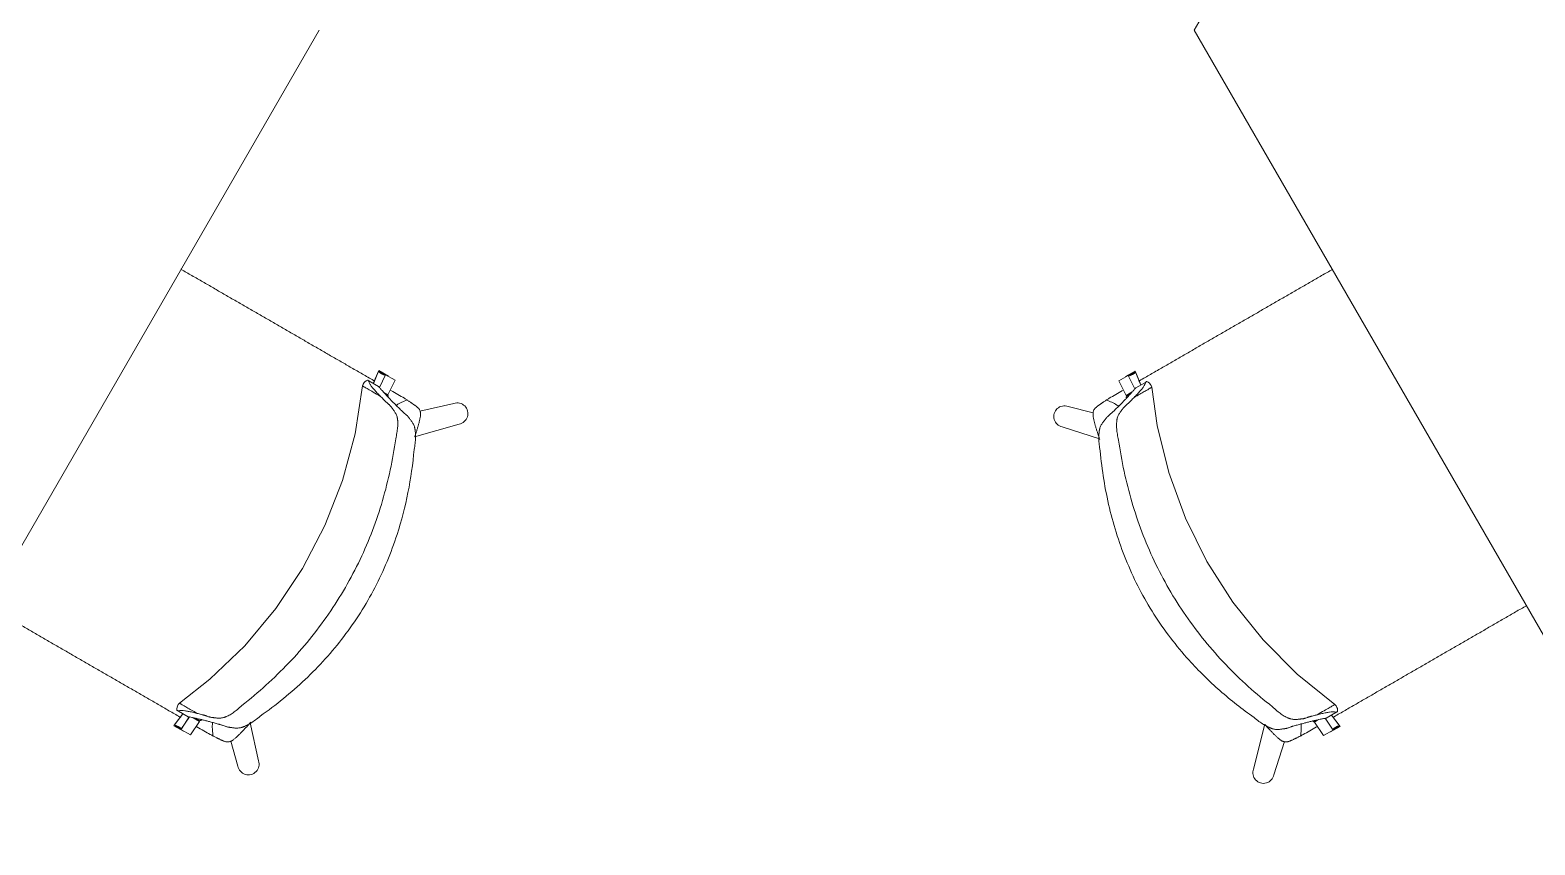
# Model space of a CAD drawing. Header units: millimetres. Extents: x 155927 to 326028, y -36033 to 97293.
# Drawn here: x 176197 to 178037, y 17006 to 18002 of the extents above; entities that cross this region are included whole.
import ezdxf

# ---------------------------------------------------------------- set-up
doc = ezdxf.new("R2010")
doc.units = ezdxf.units.MM
doc.header["$MEASUREMENT"] = 0
doc.layers.add('I-FURN', color=8, linetype='CONTINUOUS', lineweight=9)

msp = doc.modelspace()

# ---------------------------------------------------------------- linework, layer by layer
at = {"layer": 'I-FURN'}
for p, q in [((178195.3, 18997.9), (177620.3, 18002)), ((175975.4, 17006.1), (176550.3, 18002)), ((177620.3, 18002), (178195.4, 17006.1)), ((176606.3, 17572.2), (176605.3, 17571.1)), ((176607.8, 17573.3), (176606.3, 17572.2)), ((176609.5, 17574.1), (176607.8, 17573.3)), ((176611.3, 17573.1), (176623.1, 17566.3)), ((176623, 17585), (176616.6, 17570)), ((176623.5, 17585.9), (176616.7, 17570)), ((176635, 17579.2), (176623.5, 17585.9)), ((176624.1, 17565.1), (176631.7, 17580.7)), ((176631.7, 17580.7), (176643.3, 17574.1)), ((176643.3, 17574.1), (176634.5, 17556.1)), ((177528.2, 17573.2), (177539.7, 17579.9)), ((177537, 17555.3), (177528.2, 17573.2)), ((177548, 17585), (177536.4, 17578.4)), ((177539.7, 17579.9), (177547.8, 17563.4)), ((177540.2, 17579.1), (177547.9, 17563.5)), ((177555.2, 17568.2), (177548, 17585)), ((177555.3, 17568.3), (177548.5, 17584.2)), ((177562.5, 17572.5), (177564.2, 17571.7)), ((176603.6, 17567), (176594.4, 17508.6)), ((176604.1, 17569.1), (176603.6, 17567)), ((176605.3, 17571.1), (176604.1, 17569.1)), ((176634.5, 17556.1), (176629.4, 17559.1)), ((176634.1, 17555.3), (176631.5, 17556.8)), ((177544.6, 17559.7), (177537, 17555.3)), ((177542.6, 17557.5), (177537.5, 17554.5)), ((177560.7, 17571.4), (177548.9, 17564.6)), ((177564.2, 17571.7), (177565.7, 17570.5)), ((177565.7, 17570.5), (177566.7, 17569.4)), ((177566.7, 17569.4), (177567.8, 17567.4)), ((177567.8, 17567.4), (177568.4, 17565.4)), ((177575.2, 17518.6), (177568.4, 17565.4)), ((176715.2, 17545.6), (176673.4, 17536.3)), ((177497, 17534.3), (177466.2, 17542)), ((176667.1, 17504.8), (176721.6, 17520.3)), ((177459.1, 17516.9), (177504.6, 17502.6)), ((177589.4, 17461.2), (177575.2, 17518.6)), ((176594.4, 17508.6), (176579, 17451.6)), ((176579, 17451.6), (176557.5, 17396.5)), ((177609.7, 17405.6), (177589.4, 17461.2)), ((176557.5, 17396.5), (176530.2, 17344)), ((177635.9, 17352.6), (177609.7, 17405.6)), ((177667.6, 17302.7), (177635.9, 17352.6)), ((176530.2, 17344), (176497.4, 17294.9)), ((177704.6, 17256.6), (177667.6, 17302.7)), ((176497.4, 17294.9), (176459.4, 17249.5)), ((176459.4, 17249.5), (176416.8, 17208.5)), ((177746.3, 17214.7), (177704.6, 17256.6)), ((176416.8, 17208.5), (176379.7, 17179.2)), ((177792.3, 17177.6), (177746.3, 17214.7)), ((176376.3, 17172.4), (176376.6, 17174.3)), ((176376.5, 17170.6), (176376.3, 17172.4)), ((176376.6, 17174.3), (176377, 17175.7)), ((176377, 17175.7), (176378.2, 17177.7)), ((176378.2, 17177.7), (176379.7, 17179.2)), ((176378.3, 17169.5), (176390.1, 17162.7)), ((177793.7, 17167.9), (177781.9, 17161.1)), ((177793.8, 17176.1), (177792.3, 17177.6)), ((177794.9, 17174.1), (177793.8, 17176.1)), ((177795.4, 17172.7), (177794.9, 17174.1)), ((177795.6, 17170.8), (177795.4, 17172.7)), ((177795.5, 17168.9), (177795.6, 17170.8)), ((176383.8, 17166.3), (176372.9, 17151.7)), ((176372.9, 17151.7), (176384.4, 17145.1)), ((176383.7, 17166.4), (176373.3, 17152.6)), ((176381.4, 17147.1), (176391.7, 17162.4)), ((176381.9, 17148), (176391.6, 17162.4)), ((176404.1, 17157), (176393, 17140.5)), ((176396.5, 17161.5), (176404.1, 17157)), ((176399.5, 17160.8), (176404.6, 17157.9)), ((176404.6, 17157.9), (176404.4, 17157.6)), ((176476.3, 17108.8), (176465.9, 17155.4)), ((177706.6, 17153.7), (177692.8, 17098.7)), ((177766.9, 17157), (177769.5, 17158.5)), ((177767.4, 17156.2), (177772.5, 17159.2)), ((177778.5, 17139.7), (177767.4, 17156.2)), ((177780.4, 17160.8), (177790.1, 17146.3)), ((177787.1, 17144.2), (177798.7, 17150.9)), ((177798.7, 17150.9), (177788.3, 17164.8)), ((177798.2, 17151.7), (177788.4, 17164.8)), ((176393, 17140.5), (176381.4, 17147.1)), ((176442.3, 17133), (176451, 17102.4)), ((177717.9, 17091.6), (177730.8, 17132.5)), ((177790.1, 17146.3), (177778.5, 17139.7))]:
    msp.add_line(p, q, dxfattribs=at)
for centre, start, end in [((176719.2, 17533.2), 280.4176, 108.0338), ((177461.8, 17529.7), 70.3941, 258.0104), ((176463.9, 17104.8), 190.3941, 18.0104), ((177705.1, 17094.4), 160.4176, 348.0338)]:
    msp.add_arc(centre, 13.1, start, end, dxfattribs=at)
for centre, major_axis, start_param, end_param in [((176636, 17596.6), (-8.7, -15.1), 5.960696, 6.540192), ((176636.4, 17597.5), (-8.7, -15.1), 5.960696, 6.540192), ((177535.1, 17596.6), (-8.7, 15.1), 2.884586, 3.464082), ((177535.6, 17595.8), (-8.7, 15.1), 2.884586, 3.464082), ((176369.3, 17134.7), (-8.7, -15.1), 2.884586, 3.464082), ((176369.7, 17135.6), (-8.7, -15.1), 2.884586, 3.464082), ((177801.7, 17134.7), (-8.7, 15.1), 5.960696, 6.540192), ((177802.2, 17133.9), (-8.7, 15.1), 5.960696, 6.540192), ((176380.8, 17128.1), (-8.7, -15.1), 3.380441, 3.464082), ((177790.7, 17127.3), (-8.7, 15.1), 5.960696, 6.044337)]:
    msp.add_ellipse(centre, major_axis=major_axis, ratio=0.978487, start_param=start_param, end_param=end_param, dxfattribs=at)
for points, knots in [([(176381.3, 17709.8), (176381.5, 17709.7), (176383.8, 17708.3), (176388.3, 17705.7), (176394.9, 17701.9), (176401.5, 17698.1), (176410.2, 17693.1), (176421.1, 17686.8), (176431.8, 17680.6), (176440.5, 17675.6), (176447.1, 17671.8), (176453.8, 17667.9), (176462.5, 17662.9), (176473.3, 17656.6), (176486.3, 17649.2), (176499.4, 17641.6), (176512.5, 17634), (176525.4, 17626.6), (176536.2, 17620.3), (176544.9, 17615.3), (176551.5, 17611.5), (176558, 17607.7), (176566.6, 17602.8), (176577.2, 17596.7), (176587.9, 17590.5), (176596.7, 17585.4), (176603.4, 17581.6), (176610.1, 17577.7), (176615.2, 17574.7), (176618, 17573.1), (176618.6, 17572.7)], [-0.7515277, -0.7515277, -0.7515277, -0.7515277, -0.75, -0.7321429, -0.7142857, -0.6964286, -0.6785714, -0.6428571, -0.6071429, -0.5892857, -0.5714286, -0.5535714, -0.5357143, -0.5, -0.4642857, -0.4285714, -0.3928571, -0.3571429, -0.3214286, -0.3035714, -0.2857143, -0.2678571, -0.25, -0.2142857, -0.1785714, -0.1607143, -0.1428571, -0.125, -0.1071429, -0.1022726, -0.1022726, -0.1022726, -0.1022726]), ([(177552.4, 17572.8), (177552.8, 17573), (177557.6, 17575.8), (177567, 17581.2), (177580.3, 17588.9), (177593.4, 17596.4), (177604.2, 17602.7), (177612.9, 17607.7), (177619.5, 17611.5), (177626.2, 17615.4), (177634.9, 17620.4), (177645.7, 17626.7), (177656.5, 17632.9), (177665.2, 17637.9), (177671.7, 17641.7), (177678.3, 17645.4), (177686.9, 17650.4), (177697.6, 17656.6), (177708.3, 17662.8), (177717, 17667.8), (177723.6, 17671.6), (177730.2, 17675.4), (177739, 17680.5), (177749.8, 17686.8), (177762.9, 17694.3), (177776.2, 17702), (177785.1, 17707.1), (177789.5, 17709.6), (177789.5, 17709.7)], [-0.896036, -0.896036, -0.896036, -0.896036, -0.8928571, -0.8571429, -0.8214286, -0.7857143, -0.75, -0.7321429, -0.7142857, -0.6964286, -0.6785714, -0.6428571, -0.6071429, -0.5892857, -0.5714286, -0.5535714, -0.5357143, -0.5, -0.4642857, -0.4464286, -0.4285714, -0.4107143, -0.3928571, -0.3571429, -0.3214286, -0.2857143, -0.25, -0.2496035, -0.2496035, -0.2496035, -0.2496035]), ([(176603.6, 17567), (176603.6, 17567), (176603.7, 17566.9), (176604.2, 17566.7), (176604.9, 17566.2), (176606.7, 17565.2), (176610, 17563.3), (176616.3, 17559.7), (176621.9, 17556.4), (176625.2, 17554.5)], [0.3374293, 0.3374293, 0.3374293, 0.3374293, 0.3888889, 0.4444444, 0.5138889, 0.5833333, 0.7222222, 0.8611111, 1, 1, 1, 1]), ([(176644, 17502.4), (176644.6, 17504.9), (176645.6, 17509.7), (176646.3, 17515.1), (176646.6, 17519.1), (176646.6, 17522), (176646.5, 17524.2), (176646.3, 17525.7), (176646.2, 17526.5), (176646.1, 17527.1), (176646, 17527.7), (176645.9, 17528.5), (176645.5, 17529.8), (176644.9, 17531.5), (176644, 17533.4), (176643, 17535.1), (176642, 17536.7), (176640.9, 17538.1), (176640.1, 17539.2), (176639.5, 17540), (176639.2, 17540.4), (176639, 17540.7), (176638.8, 17541.1), (176638.5, 17541.5), (176638, 17542.1), (176637.3, 17542.9), (176636.4, 17543.8), (176635.3, 17544.8), (176634.1, 17545.7), (176633, 17546.7), (176632.1, 17547.5), (176631.2, 17548.4), (176630.1, 17549.6), (176628, 17551.6), (176626.3, 17553.4), (176625.2, 17554.5)], [0, 0, 0, 0, 0.0625, 0.125, 0.15625, 0.1875, 0.21875, 0.234375, 0.242188, 0.25, 0.257812, 0.265625, 0.28125, 0.3125, 0.34375, 0.375, 0.40625, 0.4375, 0.46875, 0.484375, 0.492188, 0.5, 0.507812, 0.515625, 0.53125, 0.5625, 0.59375, 0.625, 0.6875, 0.71875, 0.75, 0.78125, 0.8125, 0.875, 1, 1, 1, 1]), ([(176628.1, 17560.6), (176629.4, 17559.1), (176631.6, 17556.5), (176635.3, 17552.8), (176638.2, 17549.8), (176641.3, 17546.6), (176644.6, 17543.4), (176647.6, 17540.4), (176650, 17538), (176651.6, 17536.4), (176652.9, 17535.2), (176654.2, 17534.1), (176655.5, 17533), (176656.9, 17531.8), (176657.9, 17530.9), (176658.7, 17530), (176659.3, 17529.3), (176659.6, 17528.9), (176659.9, 17528.5), (176660.1, 17528.2), (176660.4, 17527.8), (176661, 17527), (176661.9, 17525.9), (176663, 17524.5), (176664.1, 17523), (176665.1, 17521.3), (176666.1, 17519.5), (176666.7, 17517.8), (176667.1, 17516.4), (176667.3, 17515.7), (176667.4, 17515), (176667.5, 17514.4), (176667.7, 17513.6), (176667.9, 17512.1), (176668.1, 17509.8), (176668.3, 17506.8), (176668.2, 17502.7), (176667.8, 17497), (176667.1, 17492), (176666.6, 17489.4)], [0, 0, 0, 0, 0.142857, 0.214286, 0.285714, 0.357143, 0.428571, 0.5, 0.535714, 0.571429, 0.589286, 0.607143, 0.642857, 0.660714, 0.678571, 0.696429, 0.705357, 0.709821, 0.714286, 0.71875, 0.723214, 0.732143, 0.75, 0.767857, 0.785714, 0.803571, 0.821429, 0.839286, 0.848214, 0.852679, 0.857143, 0.861607, 0.866071, 0.875, 0.892857, 0.910714, 0.928571, 0.964286, 1, 1, 1, 1]), ([(176634.8, 17553.4), (176634.7, 17553.9), (176634.6, 17554.8), (176634.5, 17555.7), (176634.5, 17556.1)], [-0.5281276, -0.5281276, -0.5281276, -0.5281276, -0.3333333, -0.1258677, -0.1258677, -0.1258677, -0.1258677]), ([(177505.4, 17487.7), (177504.9, 17490.4), (177504.1, 17495.4), (177503.7, 17501), (177503.7, 17505.2), (177503.8, 17508.1), (177504.1, 17510.4), (177504.3, 17511.9), (177504.4, 17512.8), (177504.5, 17513.4), (177504.7, 17514), (177504.9, 17514.8), (177505.2, 17516.1), (177505.9, 17517.8), (177506.8, 17519.7), (177507.8, 17521.3), (177508.9, 17522.8), (177510, 17524.2), (177510.9, 17525.3), (177511.5, 17526.1), (177511.9, 17526.5), (177512.1, 17526.9), (177512.4, 17527.2), (177512.7, 17527.6), (177513.3, 17528.3), (177514.1, 17529.2), (177515.1, 17530.2), (177516.4, 17531.4), (177517.8, 17532.5), (177519.1, 17533.6), (177520, 17534.5), (177521, 17535.4), (177522.2, 17536.6), (177524.4, 17538.8), (177527.3, 17541.7), (177530.6, 17545), (177533.7, 17548.1), (177536.7, 17551.1), (177539.4, 17553.9), (177541.9, 17556.6), (177543.3, 17558.2), (177543.9, 17558.9)], [0, 0, 0, 0, 0.035714, 0.071429, 0.089286, 0.107143, 0.125, 0.133929, 0.138393, 0.142857, 0.147321, 0.151786, 0.160714, 0.178571, 0.196429, 0.214286, 0.232143, 0.25, 0.267857, 0.276786, 0.28125, 0.285714, 0.290179, 0.294643, 0.303571, 0.321429, 0.339286, 0.357143, 0.392857, 0.410714, 0.428571, 0.446429, 0.464286, 0.5, 0.571429, 0.642857, 0.714286, 0.785714, 0.857143, 0.928571, 1, 1, 1, 1]), ([(177537.5, 17554.6), (177537.4, 17554.1), (177537.3, 17553.2), (177537.2, 17552.2), (177537.2, 17551.7)], [-0.8810546, -0.8810546, -0.8810546, -0.8810546, -0.6666667, -0.4718724, -0.4718724, -0.4718724, -0.4718724]), ([(177546.8, 17552.9), (177549.4, 17554.4), (177554, 17557.1), (177559.6, 17560.3), (177563.7, 17562.6), (177566, 17564), (177567.2, 17564.7), (177567.9, 17565.1), (177568.3, 17565.3), (177568.4, 17565.4), (177568.4, 17565.4)], [0, 0, 0, 0, 0.1111111, 0.2222222, 0.3333333, 0.4444444, 0.5, 0.5555556, 0.6111111, 0.6625707, 0.6625707, 0.6625707, 0.6625707]), ([(176657.9, 17549.9), (176655.6, 17549), (176651.2, 17547.2), (176646.9, 17544.7), (176644.7, 17543.3), (176644.3, 17543.1)], [0, 0, 0, 0, 0.02777778, 0.05555556, 0.06066679, 0.06066679, 0.06066679, 0.06066679]), ([(176657.9, 17549.9), (176658.8, 17549.3), (176660.2, 17548.4), (176661.8, 17547.3), (176662.7, 17546.7), (176663.4, 17546.2), (176664.1, 17545.8), (176664.9, 17545.2), (176665.9, 17544.5), (176666.9, 17543.8), (176667.6, 17543.3), (176668.1, 17543), (176668.4, 17542.7), (176668.7, 17542.5), (176669.1, 17542.2), (176669.8, 17541.6), (176670.7, 17540.8), (176671.7, 17539.9), (176672.6, 17538.9), (176673.3, 17537.7), (176673.9, 17536.3), (176674.2, 17535.1), (176674.3, 17534), (176674.4, 17533.2), (176674.4, 17532.4), (176674.3, 17531.3), (176674.2, 17529.8), (176673.9, 17528.1), (176673.5, 17526.2), (176673.1, 17524.5), (176672.7, 17522.8), (176672.3, 17521.3), (176671.8, 17519.6), (176671.3, 17517.8), (176670.6, 17515.4), (176669.3, 17511), (176668.1, 17507.4), (176667.4, 17505.1)], [0, 0, 0, 0, 0.0625, 0.09375, 0.109375, 0.125, 0.140625, 0.15625, 0.1875, 0.21875, 0.234375, 0.242188, 0.25, 0.257812, 0.265625, 0.28125, 0.3125, 0.34375, 0.375, 0.40625, 0.4375, 0.46875, 0.484375, 0.5, 0.515625, 0.53125, 0.5625, 0.59375, 0.625, 0.65625, 0.6875, 0.71875, 0.75, 0.78125, 0.8125, 0.875, 1, 1, 1, 1]), ([(177503.7, 17505.1), (177502.9, 17507.4), (177501.8, 17511), (177500.4, 17515.4), (177499.7, 17517.8), (177499.2, 17519.6), (177498.7, 17521.3), (177498.3, 17522.8), (177497.9, 17524.5), (177497.5, 17526.2), (177497.1, 17528.1), (177496.9, 17529.8), (177496.7, 17531.3), (177496.7, 17532.4), (177496.7, 17533.2), (177496.7, 17534), (177496.8, 17535.1), (177497.1, 17536.3), (177497.7, 17537.7), (177498.4, 17538.9), (177499.3, 17539.9), (177500.3, 17540.8), (177501.2, 17541.6), (177501.9, 17542.2), (177502.3, 17542.5), (177502.6, 17542.7), (177503, 17543), (177503.4, 17543.3), (177504.1, 17543.8), (177505.1, 17544.5), (177506.1, 17545.2), (177506.9, 17545.8), (177507.6, 17546.2), (177508.3, 17546.7), (177509.2, 17547.3), (177510.8, 17548.4), (177512.2, 17549.3), (177513.1, 17549.9)], [0, 0, 0, 0, 0.125, 0.1875, 0.21875, 0.25, 0.28125, 0.3125, 0.34375, 0.375, 0.40625, 0.4375, 0.46875, 0.484375, 0.5, 0.515625, 0.53125, 0.5625, 0.59375, 0.625, 0.65625, 0.6875, 0.71875, 0.734375, 0.742188, 0.75, 0.757812, 0.765625, 0.78125, 0.8125, 0.84375, 0.859375, 0.875, 0.890625, 0.90625, 0.9375, 1, 1, 1, 1]), ([(177527.9, 17542.2), (177527.2, 17542.7), (177524.6, 17544.5), (177519.8, 17547.2), (177515.5, 17549), (177513.1, 17549.9)], [0.93303317, 0.93303317, 0.93303317, 0.93303317, 0.94444444, 0.97222222, 1, 1, 1, 1]), ([(177546.8, 17552.9), (177545.7, 17551.7), (177543.9, 17550), (177541.9, 17547.9), (177540.7, 17546.8), (177539.9, 17545.9), (177539, 17545), (177537.8, 17544.1), (177536.7, 17543.1), (177535.6, 17542.1), (177534.7, 17541.3), (177534, 17540.5), (177533.5, 17539.8), (177533.2, 17539.4), (177533, 17539.1), (177532.7, 17538.8), (177532.4, 17538.3), (177531.9, 17537.6), (177531, 17536.5), (177530, 17535), (177528.9, 17533.5), (177527.9, 17531.8), (177527, 17529.9), (177526.4, 17528.2), (177526.1, 17526.9), (177525.9, 17526.1), (177525.8, 17525.5), (177525.8, 17524.9), (177525.7, 17524), (177525.5, 17522.6), (177525.4, 17520.3), (177525.4, 17517.5), (177525.6, 17513.5), (177526.3, 17508), (177527.3, 17503.3), (177528, 17500.8)], [0, 0, 0, 0, 0.125, 0.1875, 0.21875, 0.25, 0.28125, 0.3125, 0.375, 0.40625, 0.4375, 0.46875, 0.484375, 0.492188, 0.5, 0.507812, 0.515625, 0.53125, 0.5625, 0.59375, 0.625, 0.65625, 0.6875, 0.71875, 0.734375, 0.742188, 0.75, 0.757812, 0.765625, 0.78125, 0.8125, 0.84375, 0.875, 0.9375, 1, 1, 1, 1]), ([(176455.9, 17176.5), (176466, 17184.4), (176485.7, 17201), (176522.7, 17236.9), (176563.5, 17286.9), (176602.3, 17354), (176625.2, 17414.3), (176637.8, 17464.3), (176642.2, 17489.6), (176644, 17502.4)], [-1, -1, -1, -1, -0.9, -0.8, -0.6, -0.4, -0.2, -0.1, 0, 0, 0, 0]), ([(177528, 17500.8), (177529.7, 17488), (177534.2, 17462.7), (177546.8, 17412.7), (177569.7, 17352.3), (177608.4, 17285.2), (177649.3, 17235.2), (177686.2, 17199.3), (177705.9, 17182.8), (177716.1, 17174.9)], [-1, -1, -1, -1, -0.9, -0.8, -0.6, -0.4, -0.2, -0.1, 0, 0, 0, 0]), ([(176666.6, 17489.4), (176665, 17471.7), (176660, 17436.7), (176645.2, 17379.5), (176620.3, 17319.4), (176582.1, 17259.5), (176542.4, 17215.7), (176506.9, 17184.5), (176488.1, 17170.3), (176478.4, 17163.5)], [-1, -1, -1, -1, -0.863636, -0.727273, -0.545455, -0.363636, -0.181818, -0.090909, 0, 0, 0, 0]), ([(177693.5, 17161.9), (177679, 17172), (177651.2, 17193.9), (177609.1, 17235.3), (177569.4, 17286.9), (177536.7, 17350), (177518.6, 17406.3), (177509.4, 17452.6), (177506.4, 17476), (177505.4, 17487.7)], [-1, -1, -1, -1, -0.863636, -0.727273, -0.545455, -0.363636, -0.181818, -0.090909, 0, 0, 0, 0]), ([(176381.2, 17161.7), (176380.9, 17161.9), (176376.1, 17164.7), (176366.7, 17170.1), (176353.4, 17177.8), (176340.3, 17185.3), (176329.5, 17191.6), (176320.8, 17196.6), (176314.1, 17200.5), (176307.5, 17204.3), (176298.7, 17209.3), (176287.9, 17215.6), (176277.2, 17221.8), (176268.5, 17226.8), (176262, 17230.6), (176255.4, 17234.4), (176246.8, 17239.3), (176236.1, 17245.5), (176225.4, 17251.7), (176216.7, 17256.7), (176210.1, 17260.5), (176203.5, 17264.4), (176194.7, 17269.4), (176183.8, 17275.7), (176170.7, 17283.2), (176157.5, 17290.9), (176148.5, 17296.1), (176144.1, 17298.7), (176143.9, 17298.7)], [-0.896036, -0.896036, -0.896036, -0.896036, -0.8928571, -0.8571429, -0.8214286, -0.7857143, -0.75, -0.7321429, -0.7142857, -0.6964286, -0.6785714, -0.6428571, -0.6071429, -0.5892857, -0.5714286, -0.5535714, -0.5357143, -0.5, -0.4642857, -0.4464286, -0.4285714, -0.4107143, -0.3928571, -0.3571429, -0.3214286, -0.2857143, -0.25, -0.2489174, -0.2489174, -0.2489174, -0.2489174]), ([(178026.8, 17298.6), (178026.7, 17298.5), (178024.5, 17297.2), (178020, 17294.7), (178013.4, 17290.9), (178006.8, 17287), (177998.1, 17282), (177987.3, 17275.8), (177976.5, 17269.5), (177967.8, 17264.5), (177961.2, 17260.7), (177954.6, 17256.9), (177945.9, 17251.8), (177935, 17245.6), (177922.1, 17238.1), (177908.9, 17230.5), (177895.8, 17222.9), (177882.9, 17215.5), (177872.2, 17209.3), (177863.5, 17204.3), (177856.9, 17200.4), (177850.3, 17196.7), (177841.7, 17191.7), (177831.1, 17185.6), (177820.4, 17179.4), (177811.7, 17174.4), (177805, 17170.5), (177798.2, 17166.6), (177793.2, 17163.7), (177790.3, 17162), (177789.7, 17161.7)], [-0.7508218, -0.7508218, -0.7508218, -0.7508218, -0.75, -0.7321429, -0.7142857, -0.6964286, -0.6785714, -0.6428571, -0.6071429, -0.5892857, -0.5714286, -0.5535714, -0.5357143, -0.5, -0.4642857, -0.4285714, -0.3928571, -0.3571429, -0.3214286, -0.3035714, -0.2857143, -0.2678571, -0.25, -0.2142857, -0.1785714, -0.1607143, -0.1428571, -0.125, -0.1071429, -0.1022726, -0.1022726, -0.1022726, -0.1022726]), ([(176401.3, 17166.8), (176398.7, 17168.3), (176394, 17170.9), (176388.5, 17174.1), (176384.4, 17176.5), (176382.1, 17177.8), (176380.9, 17178.6), (176380.2, 17178.9), (176379.8, 17179.2), (176379.7, 17179.2), (176379.7, 17179.2)], [0, 0, 0, 0, 0.1111111, 0.2222222, 0.3333333, 0.4444444, 0.5, 0.5555556, 0.6111111, 0.6625707, 0.6625707, 0.6625707, 0.6625707]), ([(176401.3, 17166.8), (176402.9, 17166.4), (176405.3, 17165.8), (176408, 17165), (176409.6, 17164.6), (176410.8, 17164.3), (176412, 17163.9), (176413.4, 17163.4), (176414.8, 17162.9), (176416.2, 17162.4), (176417.4, 17162.1), (176418.5, 17161.9), (176419.3, 17161.8), (176419.8, 17161.7), (176420.2, 17161.7), (176420.5, 17161.7), (176421.1, 17161.6), (176422, 17161.5), (176423.4, 17161.3), (176425.2, 17161.1), (176427.1, 17161), (176429, 17161), (176431.1, 17161.2), (176432.9, 17161.5), (176434.2, 17161.9), (176434.9, 17162.1), (176435.5, 17162.3), (176436.1, 17162.6), (176436.8, 17162.9), (176438.2, 17163.5), (176440.2, 17164.5), (176442.7, 17165.9), (176446, 17168.1), (176450.4, 17171.5), (176454, 17174.7), (176455.9, 17176.5)], [0, 0, 0, 0, 0.125, 0.1875, 0.21875, 0.25, 0.28125, 0.3125, 0.375, 0.40625, 0.4375, 0.46875, 0.484375, 0.492188, 0.5, 0.507812, 0.515625, 0.53125, 0.5625, 0.59375, 0.625, 0.65625, 0.6875, 0.71875, 0.734375, 0.742188, 0.75, 0.757812, 0.765625, 0.78125, 0.8125, 0.84375, 0.875, 0.9375, 1, 1, 1, 1]), ([(177716.1, 17174.9), (177718, 17173.1), (177721.6, 17169.8), (177725.9, 17166.5), (177729.3, 17164.3), (177731.8, 17162.9), (177733.8, 17161.9), (177735.1, 17161.2), (177735.9, 17160.9), (177736.5, 17160.7), (177737, 17160.5), (177737.8, 17160.2), (177739.1, 17159.9), (177740.9, 17159.5), (177742.9, 17159.4), (177744.9, 17159.4), (177746.8, 17159.5), (177748.6, 17159.7), (177750, 17159.9), (177750.9, 17160), (177751.4, 17160), (177751.8, 17160), (177752.2, 17160.1), (177752.7, 17160.1), (177753.5, 17160.2), (177754.6, 17160.5), (177755.7, 17160.8), (177757.2, 17161.2), (177758.5, 17161.8), (177760, 17162.3), (177761.1, 17162.6), (177762.3, 17162.9), (177763.9, 17163.4), (177766.7, 17164.1), (177769.1, 17164.7), (177770.7, 17165.1)], [0, 0, 0, 0, 0.0625, 0.125, 0.15625, 0.1875, 0.21875, 0.234375, 0.242188, 0.25, 0.257812, 0.265625, 0.28125, 0.3125, 0.34375, 0.375, 0.40625, 0.4375, 0.46875, 0.484375, 0.492188, 0.5, 0.507812, 0.515625, 0.53125, 0.5625, 0.59375, 0.625, 0.6875, 0.71875, 0.75, 0.78125, 0.8125, 0.875, 1, 1, 1, 1]), ([(177792.3, 17177.6), (177792.3, 17177.6), (177792.2, 17177.5), (177791.7, 17177.3), (177790.9, 17176.8), (177789.2, 17175.8), (177785.8, 17173.9), (177779.6, 17170.3), (177773.9, 17167), (177770.7, 17165.1)], [0.3374293, 0.3374293, 0.3374293, 0.3374293, 0.3888889, 0.4444444, 0.5138889, 0.5833333, 0.7222222, 0.8611111, 1, 1, 1, 1]), ([(176478.4, 17163.5), (176476.4, 17161.8), (176472.4, 17158.6), (176467.7, 17155.4), (176464.2, 17153.3), (176461.5, 17152), (176459.4, 17151), (176458, 17150.4), (176457.2, 17150.1), (176456.6, 17149.9), (176456, 17149.7), (176455.3, 17149.5), (176453.9, 17149.2), (176452.1, 17148.9), (176450.1, 17148.8), (176448.1, 17148.8), (176446.3, 17149), (176444.5, 17149.3), (176443.1, 17149.5), (176442.1, 17149.6), (176441.6, 17149.7), (176441.2, 17149.7), (176440.8, 17149.8), (176440.2, 17149.9), (176439.3, 17150), (176438.1, 17150.3), (176436.8, 17150.7), (176435.1, 17151.2), (176433.5, 17151.8), (176431.9, 17152.4), (176430.6, 17152.8), (176429.4, 17153.2), (176427.7, 17153.6), (176424.7, 17154.4), (176420.7, 17155.5), (176416.2, 17156.7), (176412, 17157.9), (176407.9, 17158.9), (176404.1, 17159.9), (176400.6, 17160.7), (176398.5, 17161.1), (176397.5, 17161.2)], [0, 0, 0, 0, 0.035714, 0.071429, 0.089286, 0.107143, 0.125, 0.133929, 0.138393, 0.142857, 0.147321, 0.151786, 0.160714, 0.178571, 0.196429, 0.214286, 0.232143, 0.25, 0.267857, 0.276786, 0.28125, 0.285714, 0.290179, 0.294643, 0.303571, 0.321429, 0.339286, 0.357143, 0.392857, 0.410714, 0.428571, 0.446429, 0.464286, 0.5, 0.571429, 0.642857, 0.714286, 0.785714, 0.857143, 0.928571, 1, 1, 1, 1]), ([(176404.5, 17157.9), (176404.9, 17158), (176405.8, 17158.4), (176406.7, 17158.8), (176407.1, 17159.1)], [-0.8810546, -0.8810546, -0.8810546, -0.8810546, -0.6666667, -0.4718724, -0.4718724, -0.4718724, -0.4718724]), ([(176420, 17155.8), (176419.9, 17154.9), (176419.7, 17151.8), (176419.8, 17146.3), (176420.3, 17141.6), (176420.8, 17139.1)], [0.93303317, 0.93303317, 0.93303317, 0.93303317, 0.94444444, 0.97222222, 1, 1, 1, 1]), ([(176464.3, 17153.3), (176462.7, 17151.5), (176460.1, 17148.7), (176457, 17145.4), (176455.2, 17143.5), (176453.9, 17142.2), (176452.7, 17141), (176451.5, 17139.8), (176450.4, 17138.7), (176449, 17137.4), (176447.6, 17136.2), (176446.2, 17135.1), (176445.1, 17134.2), (176444.1, 17133.6), (176443.4, 17133.2), (176442.7, 17132.8), (176441.7, 17132.4), (176440.5, 17132), (176439, 17131.8), (176437.6, 17131.9), (176436.3, 17132.1), (176435, 17132.5), (176433.9, 17132.9), (176433, 17133.3), (176432.5, 17133.5), (176432.2, 17133.6), (176431.8, 17133.8), (176431.3, 17134), (176430.5, 17134.3), (176429.4, 17134.9), (176428.3, 17135.4), (176427.4, 17135.8), (176426.7, 17136.2), (176425.9, 17136.5), (176424.9, 17137), (176423.2, 17137.9), (176421.7, 17138.7), (176420.8, 17139.1)], [0, 0, 0, 0, 0.125, 0.1875, 0.21875, 0.25, 0.28125, 0.3125, 0.34375, 0.375, 0.40625, 0.4375, 0.46875, 0.484375, 0.5, 0.515625, 0.53125, 0.5625, 0.59375, 0.625, 0.65625, 0.6875, 0.71875, 0.734375, 0.742188, 0.75, 0.757812, 0.765625, 0.78125, 0.8125, 0.84375, 0.859375, 0.875, 0.890625, 0.90625, 0.9375, 1, 1, 1, 1]), ([(177774.5, 17159.6), (177772.5, 17159.2), (177769.2, 17158.5), (177764.1, 17157.3), (177760, 17156.2), (177755.8, 17155.1), (177751.3, 17153.9), (177747.2, 17152.8), (177743.9, 17151.9), (177741.7, 17151.3), (177740.1, 17150.8), (177738.5, 17150.2), (177736.8, 17149.6), (177735.2, 17149), (177733.8, 17148.6), (177732.6, 17148.4), (177731.7, 17148.2), (177731.2, 17148.1), (177730.8, 17148.1), (177730.4, 17148), (177729.8, 17148), (177728.9, 17147.8), (177727.5, 17147.6), (177725.7, 17147.4), (177723.9, 17147.2), (177721.9, 17147.1), (177719.9, 17147.2), (177718, 17147.5), (177716.7, 17147.9), (177715.9, 17148.1), (177715.3, 17148.3), (177714.7, 17148.5), (177713.9, 17148.8), (177712.5, 17149.4), (177710.4, 17150.3), (177707.8, 17151.7), (177704.2, 17153.8), (177699.5, 17156.9), (177695.6, 17160.1), (177693.5, 17161.9)], [0, 0, 0, 0, 0.142857, 0.214286, 0.285714, 0.357143, 0.428571, 0.5, 0.535714, 0.571429, 0.589286, 0.607143, 0.642857, 0.660714, 0.678571, 0.696429, 0.705357, 0.709821, 0.714286, 0.71875, 0.723214, 0.732143, 0.75, 0.767857, 0.785714, 0.803571, 0.821429, 0.839286, 0.848214, 0.852679, 0.857143, 0.861607, 0.866071, 0.875, 0.892857, 0.910714, 0.928571, 0.964286, 1, 1, 1, 1]), ([(177750.3, 17139.1), (177749.3, 17138.7), (177747.8, 17137.9), (177746.1, 17137), (177745.1, 17136.5), (177744.3, 17136.2), (177743.6, 17135.8), (177742.7, 17135.4), (177741.6, 17134.9), (177740.5, 17134.3), (177739.7, 17134), (177739.2, 17133.8), (177738.8, 17133.6), (177738.5, 17133.5), (177738, 17133.3), (177737.2, 17132.9), (177736, 17132.5), (177734.7, 17132.1), (177733.4, 17131.9), (177732, 17131.8), (177730.6, 17132), (177729.3, 17132.4), (177728.3, 17132.8), (177727.6, 17133.2), (177726.9, 17133.6), (177726, 17134.2), (177724.8, 17135.1), (177723.4, 17136.2), (177722, 17137.4), (177720.7, 17138.7), (177719.5, 17139.8), (177718.3, 17141), (177717.1, 17142.2), (177715.8, 17143.5), (177714, 17145.4), (177710.9, 17148.7), (177708.4, 17151.5), (177706.8, 17153.3)], [0, 0, 0, 0, 0.0625, 0.09375, 0.109375, 0.125, 0.140625, 0.15625, 0.1875, 0.21875, 0.234375, 0.242188, 0.25, 0.257812, 0.265625, 0.28125, 0.3125, 0.34375, 0.375, 0.40625, 0.4375, 0.46875, 0.484375, 0.5, 0.515625, 0.53125, 0.5625, 0.59375, 0.625, 0.65625, 0.6875, 0.71875, 0.75, 0.78125, 0.8125, 0.875, 1, 1, 1, 1]), ([(177750.3, 17139.1), (177750.7, 17141.6), (177751.3, 17146.3), (177751.3, 17151.2), (177751.2, 17153.9), (177751.2, 17154.3)], [0, 0, 0, 0, 0.02777778, 0.05555556, 0.06066679, 0.06066679, 0.06066679, 0.06066679]), ([(177764.9, 17157.4), (177765.3, 17157.2), (177766.2, 17156.8), (177767, 17156.4), (177767.4, 17156.3)], [-0.5281276, -0.5281276, -0.5281276, -0.5281276, -0.3333333, -0.1258677, -0.1258677, -0.1258677, -0.1258677])]:
    msp.add_open_spline(points, degree=3, knots=knots, dxfattribs=at)
for points in [[(176611.3, 17573.1), (176610.8, 17573.4), (176610.1, 17573.8), (176609.5, 17574.1), (176609.4, 17574.2), (176609.8, 17573.9), (176610.2, 17573.7)], [(176625.2, 17554.5), (176623.7, 17556), (176620.9, 17558.9), (176617.5, 17562.8), (176614.6, 17566.2), (176612.5, 17569.1), (176611.4, 17571.5), (176611.2, 17572.6), (176611.3, 17573.1)], [(177561.8, 17572.1), (177562.1, 17572.3), (177562.5, 17572.5), (177562.4, 17572.5), (177561.9, 17572.1), (177561.2, 17571.7), (177560.7, 17571.4)], [(176623.1, 17566.3), (176623.8, 17565.4), (176625.4, 17563.6), (176627.1, 17561.6), (176628.1, 17560.6)], [(176638.2, 17561.4), (176643.9, 17558.2), (176649.3, 17555), (176654.6, 17552)], [(177516.4, 17552), (177521.7, 17555), (177527.1, 17558.2), (177532.7, 17561.4)], [(177543.9, 17558.9), (177544.8, 17560), (177546.6, 17561.9), (177548.1, 17563.7), (177548.9, 17564.6)], [(177560.7, 17571.4), (177560.7, 17571), (177560.6, 17569.8), (177559.5, 17567.5), (177557.4, 17564.6), (177554.5, 17561.1), (177551, 17557.2), (177548.3, 17554.4), (177546.8, 17552.9)], [(176654.6, 17552), (176655.2, 17551.6), (176656.3, 17550.9), (176657.3, 17550.2), (176657.9, 17549.9)], [(177513.1, 17549.9), (177513.7, 17550.2), (177514.7, 17550.9), (177515.8, 17551.6), (177516.4, 17552)], [(177504.9, 17501.6), (177504.5, 17502.8), (177504.1, 17503.9), (177503.7, 17505.1)], [(177503.7, 17505.1), (177504.1, 17503.9), (177504.5, 17502.7), (177504.9, 17501.6)], [(176377.2, 17170.2), (176376.8, 17170.4), (176376.4, 17170.6), (176376.5, 17170.5), (176377.1, 17170.2), (176377.8, 17169.8), (176378.3, 17169.5)], [(176378.3, 17169.5), (176378.7, 17169.8), (176379.7, 17170.2), (176382.3, 17170.5), (176385.9, 17170.1), (176390.3, 17169.3), (176395.4, 17168.3), (176399.3, 17167.3), (176401.3, 17166.8)], [(177770.7, 17165.1), (177772.7, 17165.7), (177776.5, 17166.6), (177781.7, 17167.7), (177786.1, 17168.5), (177789.6, 17168.8), (177792.2, 17168.6), (177793.3, 17168.2), (177793.7, 17167.9)], [(177793.7, 17167.9), (177794.2, 17168.2), (177794.9, 17168.6), (177795.4, 17168.9), (177795.5, 17168.9), (177795.1, 17168.7), (177794.8, 17168.5)], [(176397.5, 17161.2), (176396.2, 17161.5), (176393.6, 17162.1), (176391.2, 17162.5), (176390.1, 17162.7)], [(176417.3, 17140.9), (176412, 17143.9), (176406.6, 17147.1), (176400.9, 17150.3)], [(176466.6, 17156.1), (176465.9, 17155.2), (176465.1, 17154.2), (176464.3, 17153.3)], [(176464.3, 17153.3), (176465.1, 17154.3), (176465.9, 17155.2), (176466.7, 17156.1)], [(177770.1, 17150.4), (177764.5, 17147.1), (177759, 17144), (177753.7, 17140.9)], [(177781.9, 17161.1), (177780.7, 17160.8), (177778.4, 17160.4), (177775.8, 17159.9), (177774.5, 17159.6)], [(176420.8, 17139.1), (176420.2, 17139.4), (176419, 17140), (176417.9, 17140.6), (176417.3, 17140.9)], [(177753.7, 17140.9), (177753.1, 17140.6), (177752, 17140), (177750.8, 17139.4), (177750.3, 17139.1)]]:
    msp.add_open_spline(points, degree=3, dxfattribs=at)

doc.saveas('drawing.dxf')
